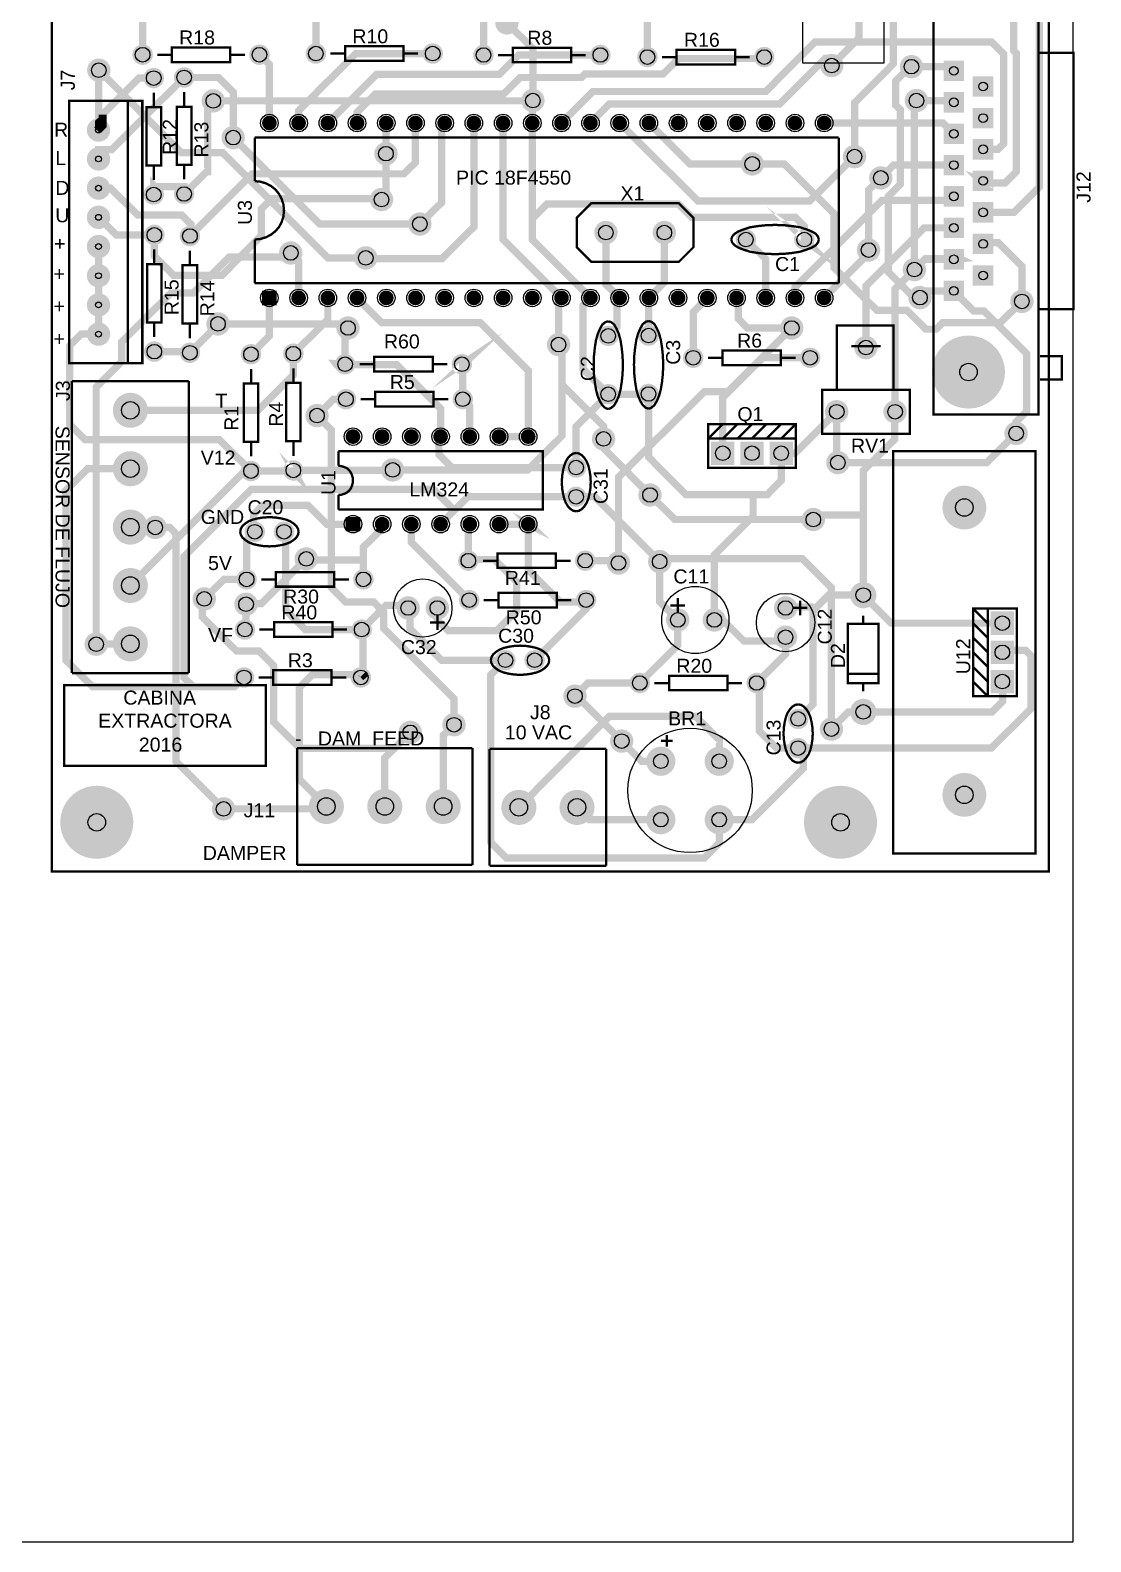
# Model space of a CAD drawing. Header units: millimetres. Extents: x -2.3 to 9.6, y -4.9 to 3.
# Drawn here: x 5.95 to 9.58, y -4.86 to 0.32 of the extents above; entities that cross this region are included whole.
import ezdxf

# ---------------------------------------------------------------- set-up
doc = ezdxf.new("R2010")
doc.units = ezdxf.units.MM
doc.header["$MEASUREMENT"] = 0
doc.layers.add('12632256', color=7, linetype='Continuous')

# ---------------------------------------------------------------- blocks, each defined once
blk = doc.blocks.new('EPAD')
at = {"const_width": 0.5}
blk.add_lwpolyline([(-0.25, 0, 1), (0.25, 0, 1)], format="xyb", close=True, dxfattribs=at)
blk = doc.blocks.new('RPAD')
blk.add_trace([(-0.5, -0.5), (-0.5, 0.5), (0.5, -0.5), (0.5, 0.5)])
blk = doc.blocks.new('Tarjeta')
for points, const_width in [([(-1.779, -2.488), (1.634, -2.488), (1.634, 2.48), (-1.779, 2.48), (-1.779, -2.488)], 0.008), ([(0.969, -0.039), (0.969, 0.145), (1.102, 0.279), (1.102, 0.743), (1.169, 0.81)], 0.025), ([(1.169, 0.81), (1.49, 0.81), (1.602, 0.698), (1.602, -0.143), (1.515, -0.23), (1.409, -0.23)], 0.025), ([(0.891, 0.273), (0.984, 0.367), (0.984, 0.702), (1.005, 0.722)], 0.025), ([(1.005, 0.722), (1.411, 0.722), (1.514, 0.619), (1.514, 0.324), (1.523, 0.315), (1.523, -0.09), (1.485, -0.129), (1.407, -0.129), (1.395, -0.117), (1.409, -0.122)], 0.025), ([(1.239, -0.922), (1.599, -0.922), (1.599, 0.677), (1.239, 0.677), (1.239, -0.922)], 0.008), ([(-0.875, 0.314), (-0.875, 0.56), (-0.858, 0.577), (-0.86, 0.558)], 0.025), ([(-0.301, 0.309), (-0.301, 0.561), (-0.308, 0.568), (-0.29, 0.56)], 0.025), ([(0.26, 0.302), (0.26, 0.539), (0.244, 0.554), (0.26, 0.562)], 0.025), ([(-1.468, 0.31), (-1.468, 0.551)], 0.025), ([(-0.132, 0.153), (-0.132, 0.331), (-0.221, 0.419)], 0.025), ([(-0.034, 0.076), (0.073, 0.184), (0.665, 0.184), (0.834, 0.354), (1.438, 0.354), (1.48, 0.312), (1.48, 0.006), (1.46, -0.014), (1.409, -0.014)], 0.025), ([(-1.418, 0.31), (-1.368, 0.31)], 0.008), ([(-1.368, 0.285), (-1.168, 0.285), (-1.168, 0.335), (-1.368, 0.335), (-1.368, 0.285)], 0.008), ([(-1.168, 0.31), (-1.118, 0.31)], 0.008), ([(-1.034, 0.076), (-1.034, 0.277), (-1.068, 0.31)], 0.025), ([(-0.934, 0.076), (-0.934, 0.118), (-0.855, 0.198), (-0.738, 0.314), (-0.475, 0.314)], 0.025), ([(-0.834, 0.076), (-0.667, 0.243), (-0.247, 0.243), (-0.181, 0.309), (0.099, 0.309)], 0.025), ([(-0.825, 0.314), (-0.775, 0.314)], 0.008), ([(-0.775, 0.289), (-0.575, 0.289), (-0.575, 0.339), (-0.775, 0.339), (-0.775, 0.289)], 0.008), ([(-0.734, 0.076), (-0.734, 0.113), (-0.671, 0.176), (-0.231, 0.176), (-0.176, 0.232), (0.034, 0.232), (0.046, 0.244), (0.314, 0.244), (0.367, 0.297), (0.654, 0.297), (0.66, 0.302)], 0.025), ([(-0.575, 0.314), (-0.525, 0.314)], 0.008), ([(-0.251, 0.309), (-0.201, 0.309)], 0.008), ([(-0.201, 0.284), (-0.001, 0.284), (-0.001, 0.334), (-0.201, 0.334), (-0.201, 0.284)], 0.008), ([(-0.001, 0.309), (0.049, 0.309)], 0.008), ([(0.36, 0.277), (0.56, 0.277), (0.56, 0.327), (0.36, 0.327), (0.36, 0.277)], 0.008), ([(1.599, -0.562), (1.719, -0.562), (1.719, 0.317), (1.599, 0.317), (1.599, -0.562)], 0.008), ([(-0.704, -0.386), (-0.834, -0.386), (-1.195, -0.025), (-1.336, -0.025), (-1.618, 0.257)], 0.025), ([(-1.618, 0.257), (-1.618, 0.092), (-1.481, 0.23), (-1.43, 0.23)], 0.025), ([(0.065, 0.076), (0.13, 0.141), (0.713, 0.141), (0.87, 0.298), (0.889, 0.298), (0.891, 0.296), (0.891, 0.273)], 0.025), ([(0.31, 0.302), (0.36, 0.302)], 0.008), ([(0.56, 0.302), (0.61, 0.302)], 0.008), ([(1.193, -0.522), (1.173, -0.522), (1.085, -0.434), (1.085, -0.175), (1.126, -0.134), (1.126, 0.122), (1.11, 0.137), (1.11, 0.22), (1.159, 0.269), (1.164, 0.269)], 0.025), ([(1.164, 0.269), (1.295, 0.269), (1.309, 0.255)], 0.025), ([(-1.619, -0.047), (-1.619, -0.015), (-1.574, -0.015), (-1.326, 0.232)], 0.025), ([(-1.326, 0.232), (-1.208, 0.232), (-1.158, 0.182), (-1.158, 0.026)], 0.025), ([(-1.719, -0.747), (-1.469, -0.747), (-1.469, 0.152), (-1.719, 0.152), (-1.719, -0.747)], 0.008), ([(-1.519, 0.152), (-1.519, -0.747)], 0.008), ([(-1.43, 0.18), (-1.43, 0.13)], 0.008), ([(-1.326, -0.167), (-1.249, -0.091), (-1.245, -0.091), (-1.245, 0.132), (-1.226, 0.152)], 0.025), ([(-1.326, 0.182), (-1.326, 0.132)], 0.008), ([(-1.226, 0.152), (-0.134, 0.152), (-0.132, 0.153)], 0.025), ([(-0.134, 0.076), (-0.134, 0.13), (-0.132, 0.153)], 0.025), ([(1.174, -0.426), (1.174, 0.146), (1.181, 0.153)], 0.025), ([(1.181, 0.153), (1.303, 0.153), (1.309, 0.147)], 0.025), ([(-1.61, 0.092), (-1.61, 0.086), (-1.61, 0.067), (-1.619, 0.058), (-1.625, 0.052)], 0.025), ([(-1.61, 0.092), (-1.604, 0.092), (-1.604, 0.067), (-1.619, 0.052)], 0.025), ([(-1.61, 0.092), (-1.618, 0.092)], 0.025), ([(-1.61, 0.086), (-1.604, 0.092)], 0.025), ([(-1.455, -0.069), (-1.405, -0.069), (-1.405, 0.13), (-1.455, 0.13), (-1.455, -0.069)], 0.008), ([(-1.351, -0.067), (-1.301, -0.067), (-1.301, 0.132), (-1.351, 0.132), (-1.351, -0.067)], 0.008), ([(-1.619, 0.052), (-1.619, 0.058), (-1.619, 0.078), (-1.61, 0.086)], 0.025), ([(-1.306, -0.311), (-1.302, -0.307), (-1.093, -0.098), (-0.574, -0.098), (-0.534, -0.059), (-0.534, 0.076)], 0.025), ([(-0.334, 0.076), (-0.334, -0.28), (-0.444, -0.389), (-0.7, -0.389), (-0.704, -0.386)], 0.025), ([(-0.635, -0.029), (-0.635, 0.075), (-0.634, 0.076)], 0.025), ([(-0.519, -0.27), (-0.444, -0.196), (-0.444, 0.051), (-0.434, 0.076)], 0.025), ([(-0.034, -0.523), (-0.234, -0.323), (-0.234, 0.076)], 0.025), ([(-0.134, 0.076), (-0.134, -0.252), (-0.134, -0.323), (0.065, -0.523)], 0.025), ([(0.165, 0.076), (0.433, -0.191), (0.816, -0.191), (0.969, -0.039)], 0.025), ([(0.265, 0.076), (0.406, -0.064), (0.619, -0.064)], 0.025), ([(0.865, 0.076), (1.272, 0.076), (1.309, 0.039)], 0.025), ([(-1.158, 0.026), (-0.862, -0.27), (-0.519, -0.27)], 0.025), ([(-1.084, -0.123), (-1.084, 0.026)], 0.008), ([(-1.084, 0.026), (0.915, 0.026)], 0.008), ([(0.915, 0.026), (0.915, -0.473)], 0.008), ([(-0.65, -0.186), (-0.635, -0.172), (-0.635, -0.029)], 0.025), ([(0.619, -0.064), (0.728, -0.064), (0.899, -0.235), (0.899, -0.42), (1.046, -0.566), (1.149, -0.566), (1.213, -0.63), (1.248, -0.63), (1.27, -0.608), (1.468, -0.608), (1.542, -0.535)], 0.025), ([(-1.43, -0.069), (-1.43, -0.119)], 0.008), ([(-1.326, -0.067), (-1.326, -0.117)], 0.008), ([(1.017, -0.359), (1.017, -0.154), (1.059, -0.112)], 0.025), ([(1.059, -0.112), (1.103, -0.068), (1.309, -0.068)], 0.025), ([(-1.619, -0.147), (-1.578, -0.147), (-1.485, -0.239), (-1.334, -0.239), (-1.302, -0.271), (-1.302, -0.307)], 0.025), ([(-1.326, -0.167), (-1.326, -0.142), (-1.426, -0.142), (-1.43, -0.138), (-1.43, -0.169)], 0.025), ([(-0.984, -0.223), (-0.986, -0.203), (-0.992, -0.184), (-1.001, -0.167), (-1.013, -0.152), (-1.028, -0.14), (-1.045, -0.131), (-1.064, -0.125), (-1.084, -0.123)], 0.008), ([(-1.428, -0.307), (-1.428, -0.379), (-1.362, -0.446), (-1.197, -0.446), (-1.062, -0.31), (-1.062, -0.219), (-1.03, -0.186), (-1.03, -0.183), (-0.654, -0.183), (-0.65, -0.186)], 0.025), ([(-0.134, -0.252), (-0.083, -0.201), (0.365, -0.201), (0.412, -0.247), (0.766, -0.247), (0.797, -0.278), (0.797, -0.322), (0.801, -0.326), (0.797, -0.323)], 0.025), ([(0.068, -0.199), (0.368, -0.199), (0.418, -0.249), (0.418, -0.349), (0.368, -0.399), (0.068, -0.399), (0.018, -0.349), (0.018, -0.249), (0.068, -0.199)], 0.008), ([(0.765, -0.523), (0.765, -0.487), (1.063, -0.189), (1.295, -0.189), (1.309, -0.175)], 0.025), ([(-1.428, -0.307), (-1.559, -0.307), (-1.619, -0.247)], 0.025), ([(-0.984, -0.223), (-0.986, -0.244), (-0.992, -0.263), (-1.001, -0.28), (-1.013, -0.294), (-1.028, -0.306), (-1.045, -0.315), (-1.064, -0.321), (-1.084, -0.323)], 0.008), ([(0.118, -0.299), (0.118, -0.477), (0.165, -0.523)], 0.025), ([(0.265, -0.523), (0.318, -0.47), (0.318, -0.299)], 0.025), ([(0.547, -0.323), (0.55, -0.313), (0.559, -0.303), (0.572, -0.295), (0.59, -0.288), (0.612, -0.281), (0.638, -0.277), (0.666, -0.274), (0.697, -0.273)], 0.008), ([(0.597, -0.323), (0.665, -0.39), (0.665, -0.523)], 0.025), ([(0.847, -0.323), (0.844, -0.313), (0.836, -0.303), (0.822, -0.295), (0.804, -0.288), (0.782, -0.281), (0.756, -0.277), (0.728, -0.274), (0.697, -0.273)], 0.008), ([(1.008, -0.693), (1.008, -0.482), (1.207, -0.283), (1.308, -0.283), (1.309, -0.283)], 0.025), ([(-1.627, -1.709), (-1.627, -0.829), (-1.54, -0.741), (-1.54, -0.674), (-1.371, -0.506), (-1.294, -0.506), (-1.171, -0.383), (-0.975, -0.383), (-0.961, -0.369)], 0.025), ([(-1.619, -0.647), (-1.619, -0.547), (-1.619, -0.447), (-1.619, -0.347)], 0.025), ([(-1.428, -0.357), (-1.428, -0.407)], 0.008), ([(-1.306, -0.361), (-1.306, -0.411)], 0.008), ([(-1.084, -0.473), (-1.084, -0.323)], 0.008), ([(-0.961, -0.369), (-0.934, -0.395), (-0.934, -0.523)], 0.025), ([(0.547, -0.323), (0.55, -0.333), (0.559, -0.343), (0.572, -0.351), (0.59, -0.358), (0.612, -0.365), (0.638, -0.369), (0.666, -0.372), (0.697, -0.373)], 0.008), ([(0.847, -0.323), (0.844, -0.333), (0.836, -0.343), (0.822, -0.351), (0.804, -0.358), (0.782, -0.365), (0.756, -0.369), (0.728, -0.372), (0.697, -0.373)], 0.008), ([(0.865, -0.523), (1.016, -0.372), (1.016, -0.358), (1.017, -0.359)], 0.025), ([(1.542, -0.535), (1.542, -0.414), (1.462, -0.334), (1.444, -0.334), (1.409, -0.338)], 0.025), ([(-1.453, -0.607), (-1.403, -0.607), (-1.403, -0.407), (-1.453, -0.407), (-1.453, -0.607)], 0.008), ([(-1.331, -0.611), (-1.281, -0.611), (-1.281, -0.411), (-1.331, -0.411), (-1.331, -0.611)], 0.008), ([(1.108, -0.913), (1.108, -0.492), (1.174, -0.426), (1.209, -0.391), (1.209, -0.391), (1.212, -0.388), (1.329, -0.388), (1.331, -0.389), (1.309, -0.391)], 0.025), ([(1.309, -0.391), (1.209, -0.391), (1.209, -0.391), (1.174, -0.426)], 0.025), ([(-1.097, -0.716), (-1.034, -0.653), (-1.034, -0.548), (-1.034, -0.523)], 0.025), ([(-1.084, -0.473), (0.915, -0.473)], 0.008), ([(-0.952, -0.714), (-0.834, -0.597), (-0.834, -0.523)], 0.025), ([(-0.148, -0.998), (-0.148, -0.772), (-0.286, -0.634), (-0.312, -0.608), (-0.65, -0.608), (-0.734, -0.523)], 0.025), ([(-0.044, -0.683), (-0.044, -0.541), (-0.041, -0.538), (-0.034, -0.523)], 0.025), ([(0.126, -0.853), (0.039, -0.766), (0.039, -0.549), (0.065, -0.523)], 0.025), ([(0.126, -0.653), (0.156, -0.623), (0.156, -0.548), (0.165, -0.523)], 0.025), ([(0.264, -0.652), (0.264, -0.524), (0.265, -0.523)], 0.025), ([(0.417, -0.728), (0.417, -0.571), (0.465, -0.523)], 0.025), ([(0.754, -0.626), (0.602, -0.626), (0.571, -0.594), (0.571, -0.53), (0.565, -0.523)], 0.025), ([(1.309, -0.499), (1.216, -0.499), (1.193, -0.522)], 0.025), ([(1.522, -0.987), (1.522, -0.948), (1.558, -0.912), (1.558, -0.714), (1.412, -0.568), (1.377, -0.568), (1.309, -0.499)], 0.025), ([(-1.428, -0.707), (-1.31, -0.707), (-1.306, -0.711), (-1.21, -0.615), (-1.21, -0.612)], 0.025), ([(-1.428, -0.607), (-1.428, -0.657)], 0.008), ([(-1.306, -0.611), (-1.306, -0.661)], 0.008), ([(-1.21, -0.612), (-0.779, -0.612), (-0.765, -0.626)], 0.025), ([(-0.765, -0.626), (-0.775, -0.636), (-0.775, -0.75)], 0.025), ([(0.126, -0.603), (0.116, -0.606), (0.106, -0.614), (0.098, -0.628), (0.09, -0.646), (0.084, -0.668), (0.08, -0.694), (0.077, -0.722), (0.076, -0.753)], 0.008), ([(0.126, -0.603), (0.136, -0.606), (0.146, -0.614), (0.154, -0.628), (0.162, -0.646), (0.168, -0.668), (0.172, -0.694), (0.175, -0.722), (0.176, -0.753)], 0.008), ([(0.161, -1.431), (0.161, -1.137), (0.455, -0.844), (0.536, -0.844), (0.754, -0.626)], 0.025), ([(0.264, -0.602), (0.254, -0.605), (0.244, -0.613), (0.236, -0.627), (0.228, -0.645), (0.222, -0.667), (0.218, -0.693), (0.215, -0.721), (0.214, -0.752)], 0.008), ([(0.264, -0.602), (0.274, -0.605), (0.284, -0.613), (0.292, -0.627), (0.3, -0.645), (0.306, -0.667), (0.31, -0.693), (0.313, -0.721), (0.314, -0.752)], 0.008), ([(0.909, -0.838), (1.102, -0.838), (1.102, -0.618), (0.909, -0.618), (0.909, -0.838)], 0.008), ([(-1.097, -1.116), (-1.206, -1.008), (-1.666, -1.008), (-1.718, -0.956), (-1.718, -0.687), (-1.678, -0.647), (-1.619, -0.647)], 0.025), ([(-0.612, -1.112), (-0.149, -1.112), (-0.032, -0.995), (-0.032, -0.821), (-0.032, -0.695), (-0.044, -0.683)], 0.025), ([(-0.372, -0.87), (-0.372, -0.752), (-0.357, -0.738), (-0.375, -0.75)], 0.025), ([(-1.51, -0.908), (-1.073, -0.908), (-0.965, -0.8), (-0.952, -0.787), (-0.952, -0.714)], 0.025), ([(-0.675, -0.775), (-0.475, -0.775), (-0.475, -0.725), (-0.675, -0.725), (-0.675, -0.775)], 0.008), ([(0.467, -0.728), (0.517, -0.728)], 0.008), ([(0.518, -1.055), (0.518, -0.864), (0.655, -0.728), (0.817, -0.728), (0.817, -0.728)], 0.025), ([(0.517, -0.753), (0.717, -0.753), (0.717, -0.703), (0.517, -0.703), (0.517, -0.753)], 0.008), ([(0.717, -0.728), (0.767, -0.728)], 0.008), ([(0.958, -0.688), (1.058, -0.688)], 0.008), ([(1.604, -0.802), (1.679, -0.802), (1.679, -0.722), (1.604, -0.722)], 0.008), ([(-1.097, -0.766), (-1.097, -0.816)], 0.008), ([(-0.952, -0.814), (-0.952, -0.764)], 0.008), ([(-0.448, -0.998), (-0.448, -0.998), (-0.448, -0.902), (-0.598, -0.752), (-0.604, -0.752), (-0.804, -0.752), (-0.807, -0.748), (-0.775, -0.75)], 0.025), ([(-0.675, -0.75), (-0.725, -0.75)], 0.008), ([(-0.425, -0.75), (-0.475, -0.75)], 0.008), ([(0.126, -0.903), (0.121, -0.902), (0.116, -0.9), (0.106, -0.891), (0.098, -0.878), (0.09, -0.86), (0.084, -0.837), (0.08, -0.812), (0.077, -0.784), (0.076, -0.753)], 0.008), ([(0.126, -0.903), (0.131, -0.902), (0.136, -0.9), (0.146, -0.891), (0.154, -0.878), (0.162, -0.86), (0.168, -0.837), (0.172, -0.812), (0.175, -0.784), (0.176, -0.753)], 0.008), ([(0.264, -0.902), (0.259, -0.901), (0.254, -0.899), (0.244, -0.89), (0.236, -0.877), (0.228, -0.858), (0.222, -0.836), (0.218, -0.811), (0.215, -0.783), (0.214, -0.752)], 0.008), ([(0.264, -0.902), (0.269, -0.901), (0.274, -0.899), (0.284, -0.89), (0.292, -0.877), (0.3, -0.858), (0.306, -0.836), (0.31, -0.811), (0.313, -0.783), (0.314, -0.752)], 0.008), ([(-1.31, -0.808), (-1.71, -0.808)], 0.008), ([(-1.71, -0.808), (-1.71, -1.808)], 0.008), ([(-1.31, -1.808), (-1.31, -0.808)], 0.008), ([(-1.122, -1.016), (-1.072, -1.016), (-1.072, -0.816), (-1.122, -0.816), (-1.122, -1.016)], 0.008), ([(-0.977, -1.014), (-0.927, -1.014), (-0.927, -0.814), (-0.977, -0.814), (-0.977, -1.014)], 0.008), ([(0.11, -1.006), (0.11, -0.963), (-0.032, -0.821)], 0.025), ([(-0.871, -0.926), (-0.815, -0.87), (-0.772, -0.87)], 0.025), ([(-0.722, -0.87), (-0.672, -0.87)], 0.008), ([(-0.672, -0.895), (-0.472, -0.895), (-0.472, -0.845), (-0.672, -0.845), (-0.672, -0.895)], 0.008), ([(-0.472, -0.87), (-0.422, -0.87)], 0.008), ([(-0.348, -0.998), (-0.348, -0.894), (-0.372, -0.87)], 0.025), ([(0.016, -1.104), (0.016, -0.964), (0.126, -0.853)], 0.025), ([(0.126, -0.853), (0.262, -0.853), (0.264, -0.852)], 0.025), ([(0.264, -0.852), (0.264, -1.068), (0.392, -1.197), (0.622, -1.197), (0.67, -1.197), (0.718, -1.148), (0.718, -1.055), (0.718, -1.055)], 0.025), ([(0.858, -0.988), (1.158, -0.988), (1.158, -0.838), (0.858, -0.838), (0.858, -0.988)], 0.008), ([(-0.402, -1.985), (-0.402, -1.896), (-0.643, -1.655), (-0.643, -1.599), (-0.677, -1.565), (-0.772, -1.565), (-0.822, -1.515), (-0.822, -0.975), (-0.871, -0.926)], 0.025), ([(0.908, -0.913), (0.766, -1.055), (0.718, -1.055)], 0.025), ([(0.908, -0.913), (0.908, -1.083), (0.912, -1.087)], 0.025), ([(0.999, -1.541), (0.999, -1.267), (0.999, -1.115), (1.106, -1.008), (1.106, -0.915), (1.108, -0.913)], 0.025), ([(0.016, -1.104), (-0.409, -1.104), (-0.454, -1.059), (-0.454, -1.004), (-0.448, -0.998), (-0.441, -0.991), (-0.448, -0.998)], 0.025), ([(-0.248, -0.998), (-0.165, -0.998), (-0.154, -0.987), (-0.148, -0.998)], 0.025), ([(0.468, -1.005), (0.468, -0.955), (0.768, -0.955), (0.768, -1.005)], 0.008), ([(0.468, -1.005), (0.518, -0.955)], 0.008), ([(0.518, -1.005), (0.568, -0.955)], 0.008), ([(0.568, -1.005), (0.618, -0.955)], 0.008), ([(0.618, -1.005), (0.668, -0.955)], 0.008), ([(0.668, -1.005), (0.718, -0.955)], 0.008), ([(0.718, -1.005), (0.768, -0.955)], 0.008), ([(0.912, -1.087), (1.422, -1.087), (1.522, -0.987)], 0.025), ([(-1.097, -1.016), (-1.097, -1.066)], 0.008), ([(-0.952, -1.064), (-0.952, -1.014)], 0.008), ([(0.269, -1.198), (0.11, -1.038), (0.11, -1.006)], 0.025), ([(0.468, -1.105), (0.768, -1.105), (0.768, -1.005), (0.468, -1.005), (0.468, -1.105)], 0.008), ([(-1.097, -1.116), (-0.954, -1.116), (-0.947, -1.123), (-0.952, -1.114)], 0.025), ([(-0.798, -1.098), (-0.798, -1.048)], 0.008), ([(-0.798, -1.248), (-0.098, -1.248), (-0.098, -1.048), (-0.798, -1.048)], 0.008), ([(0.016, -1.054), (0.006, -1.056), (-0.003, -1.062), (-0.012, -1.071), (-0.019, -1.083), (-0.025, -1.098), (-0.029, -1.115), (-0.032, -1.134), (-0.033, -1.154)], 0.008), ([(0.016, -1.054), (0.026, -1.056), (0.036, -1.062), (0.044, -1.071), (0.052, -1.083), (0.058, -1.098), (0.062, -1.115), (0.065, -1.134), (0.066, -1.154)], 0.008), ([(1.101, -2.426), (1.589, -2.426), (1.589, -1.048), (1.101, -1.048), (1.101, -2.426)], 0.008), ([(-1.51, -1.108), (-1.656, -1.108), (-1.732, -1.184), (-1.73, -1.187), (-1.73, -1.765), (-1.639, -1.855), (-1.456, -1.855)], 0.025), ([(-1.51, -1.508), (-1.119, -1.116), (-1.097, -1.116)], 0.025), ([(-0.952, -1.114), (-0.614, -1.114), (-0.612, -1.112)], 0.025), ([(-0.748, -1.148), (-0.749, -1.138), (-0.752, -1.128), (-0.756, -1.12), (-0.762, -1.112), (-0.769, -1.106), (-0.778, -1.102), (-0.788, -1.099), (-0.798, -1.098)], 0.008), ([(-0.401, -1.251), (-0.473, -1.179), (-1.096, -1.179), (-1.326, -1.409), (-1.326, -1.824), (-1.294, -1.855)], 0.025), ([(-0.748, -1.148), (-0.749, -1.158), (-0.752, -1.168), (-0.756, -1.177), (-0.762, -1.184), (-0.769, -1.19), (-0.778, -1.194), (-0.788, -1.197), (-0.798, -1.198)], 0.008), ([(0.016, -1.254), (0.006, -1.252), (-0.003, -1.246), (-0.012, -1.237), (-0.019, -1.225), (-0.025, -1.21), (-0.029, -1.193), (-0.032, -1.174), (-0.033, -1.154)], 0.008), ([(0.016, -1.254), (0.026, -1.252), (0.036, -1.246), (0.044, -1.237), (0.052, -1.225), (0.058, -1.21), (0.062, -1.193), (0.065, -1.174), (0.066, -1.154)], 0.008), ([(0.828, -1.282), (0.354, -1.282), (0.269, -1.198)], 0.025), ([(0.489, -1.626), (0.489, -1.404), (0.622, -1.271), (0.622, -1.197)], 0.025), ([(-0.748, -1.298), (-0.837, -1.298), (-0.902, -1.233), (-1.057, -1.233), (-1.088, -1.264), (-1.088, -1.319), (-1.084, -1.324)], 0.025), ([(-0.798, -1.248), (-0.798, -1.198)], 0.008), ([(-0.448, -1.298), (-0.401, -1.251), (-0.354, -1.204), (0.016, -1.204)], 0.025), ([(0.302, -1.426), (0.08, -1.204), (0.016, -1.204)], 0.025), ([(-1.134, -1.324), (-1.132, -1.314), (-1.126, -1.304), (-1.117, -1.296), (-1.105, -1.288), (-1.09, -1.282), (-1.073, -1.278), (-1.054, -1.275), (-1.034, -1.274)], 0.008), ([(-0.934, -1.324), (-0.936, -1.314), (-0.942, -1.304), (-0.951, -1.296), (-0.963, -1.288), (-0.978, -1.282), (-0.995, -1.278), (-1.014, -1.275), (-1.034, -1.274)], 0.008), ([(-0.658, -1.323), (-0.648, -1.298)], 0.025), ([(-0.35, -1.558), (-0.548, -1.36), (-0.548, -1.298)], 0.025), ([(-0.353, -1.423), (-0.353, -1.303), (-0.348, -1.298)], 0.025), ([(-0.248, -1.298), (-0.143, -1.298), (-0.138, -1.303), (-0.148, -1.298), (-0.148, -1.455), (-0.038, -1.565), (0.015, -1.565), (0.05, -1.558)], 0.025), ([(0.999, -1.267), (0.842, -1.267), (0.828, -1.282)], 0.025), ([(-1.51, -1.308), (-1.426, -1.308), (-1.425, -1.309)], 0.025), ([(-1.425, -1.309), (-1.375, -1.309), (-1.354, -1.331), (-1.354, -2.11), (-1.191, -2.273)], 0.025), ([(-1.134, -1.324), (-1.132, -1.334), (-1.126, -1.344), (-1.117, -1.352), (-1.105, -1.36), (-1.09, -1.366), (-1.073, -1.37), (-1.054, -1.373), (-1.034, -1.374)], 0.008), ([(-1.112, -1.487), (-1.112, -1.352), (-1.084, -1.324)], 0.025), ([(-0.934, -1.324), (-0.936, -1.334), (-0.942, -1.344), (-0.951, -1.352), (-0.963, -1.36), (-0.978, -1.366), (-0.995, -1.37), (-1.014, -1.373), (-1.034, -1.374)], 0.008), ([(-0.718, -1.659), (-0.911, -1.659), (-0.978, -1.592), (-0.978, -1.359), (-0.984, -1.324)], 0.025), ([(-0.712, -1.487), (-0.712, -1.421), (-0.712, -1.376), (-0.658, -1.323)], 0.025), ([(-0.253, -1.448), (-0.053, -1.448), (-0.053, -1.398), (-0.253, -1.398), (-0.253, -1.448)], 0.008), ([(-0.908, -1.417), (-1.061, -1.57), (-1.114, -1.57), (-1.114, -1.572)], 0.025), ([(-0.712, -1.421), (-0.904, -1.421), (-0.908, -1.417)], 0.025), ([(-0.459, -1.585), (-0.459, -1.626), (-0.421, -1.663), (-0.256, -1.663), (-0.188, -1.595), (-0.188, -1.494), (-0.264, -1.419), (-0.348, -1.419), (-0.353, -1.423)], 0.025), ([(-0.253, -1.423), (-0.303, -1.423)], 0.008), ([(-0.003, -1.423), (-0.053, -1.423)], 0.008), ([(0.047, -1.423), (0.153, -1.423), (0.161, -1.431)], 0.025), ([(0.89, -2), (0.89, -1.516), (0.79, -1.416), (0.311, -1.416), (0.302, -1.426)], 0.025), ([(0.302, -1.426), (0.302, -1.563), (0.364, -1.626)], 0.025), ([(-1.257, -1.554), (-1.19, -1.487), (-1.112, -1.487)], 0.025), ([(-1.012, -1.487), (-1.062, -1.487)], 0.008), ([(-1.012, -1.512), (-0.812, -1.512), (-0.812, -1.462), (-1.012, -1.462), (-1.012, -1.512)], 0.008), ([(-0.762, -1.487), (-0.812, -1.487)], 0.008), ([(-0.552, -2.011), (-0.606, -2.066), (-0.929, -2.066), (-1.019, -1.976), (-1.019, -1.783), (-1.07, -1.732), (-1.147, -1.732), (-1.264, -1.615), (-1.264, -1.562), (-1.257, -1.554)], 0.025), ([(-0.25, -1.583), (-0.05, -1.583), (-0.05, -1.533), (-0.25, -1.533), (-0.25, -1.583)], 0.008), ([(-0.126, -1.764), (0.05, -1.588), (0.05, -1.558)], 0.025), ([(0.364, -1.551), (0.364, -1.601)], 0.008), ([(0.831, -1.59), (0.88, -1.541), (0.999, -1.541)], 0.025), ([(1.475, -1.637), (1.094, -1.637), (0.999, -1.541)], 0.025), ([(-1.114, -1.572), (-1.114, -1.656), (-1.118, -1.659)], 0.025), ([(-0.718, -1.659), (-0.635, -1.576), (-0.599, -1.576), (-0.559, -1.585)], 0.025), ([(-0.226, -1.764), (-0.445, -1.764), (-0.553, -1.656), (-0.553, -1.59), (-0.559, -1.585)], 0.025), ([(-0.25, -1.558), (-0.3, -1.558)], 0.008), ([(0, -1.558), (-0.05, -1.558)], 0.008), ([(0.339, -1.576), (0.389, -1.576)], 0.008), ([(0.831, -1.59), (0.823, -1.582), (0.736, -1.582), (0.733, -1.585)], 0.025), ([(0.808, -1.585), (0.758, -1.585)], 0.008), ([(0.776, -1.965), (0.827, -1.915), (0.827, -1.594), (0.831, -1.59)], 0.025), ([(0.783, -1.56), (0.783, -1.61)], 0.008), ([(1.425, -1.887), (1.525, -1.887), (1.525, -1.587), (1.425, -1.587), (1.425, -1.887), (1.375, -1.887), (1.375, -1.587), (1.425, -1.587)], 0.008), ([(1.425, -1.637), (1.375, -1.587)], 0.008), ([(-1.068, -1.659), (-1.018, -1.659)], 0.008), ([(-1.018, -1.684), (-0.818, -1.684), (-0.818, -1.634), (-1.018, -1.634), (-1.018, -1.684)], 0.008), ([(-0.818, -1.659), (-0.768, -1.659)], 0.008), ([(-0.721, -1.823), (-0.714, -1.815), (-0.714, -1.813), (-0.714, -1.694), (-0.718, -1.659)], 0.025), ([(-0.434, -1.635), (-0.484, -1.635)], 0.008), ([(-0.459, -1.66), (-0.459, -1.61)], 0.008), ([(0.012, -1.887), (0.057, -1.842), (0.234, -1.842), (0.364, -1.712), (0.364, -1.626)], 0.025), ([(0.489, -1.626), (0.518, -1.626), (0.59, -1.698), (0.72, -1.698), (0.733, -1.685)], 0.025), ([(0.946, -1.843), (1.051, -1.843), (1.051, -1.639), (0.946, -1.639), (0.946, -1.843)], 0.008), ([(0.999, -1.639), (0.999, -1.611)], 0.008), ([(1.425, -1.687), (1.375, -1.637)], 0.008), ([(-1.51, -1.708), (-1.626, -1.708), (-1.627, -1.709)], 0.025), ([(0.776, -2.065), (0.702, -2.065), (0.643, -2.006), (0.643, -1.85), (0.634, -1.842), (0.733, -1.743), (0.733, -1.685)], 0.025), ([(1.425, -1.737), (1.375, -1.687)], 0.008), ([(-0.226, -1.764), (-0.277, -1.815), (-0.277, -2.387), (-0.223, -2.441), (0.455, -2.441), (0.506, -2.39), (0.506, -2.31), (0.506, -2.31)], 0.025), ([(-0.276, -1.764), (-0.274, -1.754), (-0.268, -1.744), (-0.259, -1.736), (-0.247, -1.728), (-0.232, -1.722), (-0.215, -1.718), (-0.196, -1.715), (-0.176, -1.714)], 0.008), ([(-0.276, -1.764), (-0.274, -1.774), (-0.268, -1.784), (-0.259, -1.792), (-0.247, -1.8), (-0.232, -1.806), (-0.215, -1.81), (-0.196, -1.813), (-0.176, -1.814)], 0.008), ([(-0.076, -1.764), (-0.078, -1.754), (-0.084, -1.744), (-0.093, -1.736), (-0.105, -1.728), (-0.12, -1.722), (-0.137, -1.718), (-0.156, -1.715), (-0.176, -1.714)], 0.008), ([(-0.076, -1.764), (-0.078, -1.774), (-0.084, -1.784), (-0.093, -1.792), (-0.105, -1.8), (-0.12, -1.806), (-0.137, -1.81), (-0.156, -1.813), (-0.176, -1.814)], 0.008), ([(0.776, -2.065), (1.437, -2.065), (1.573, -1.93), (1.573, -1.748), (1.555, -1.73), (1.515, -1.73), (1.475, -1.737)], 0.025), ([(1.425, -1.787), (1.375, -1.737)], 0.008), ([(-1.31, -1.808), (-1.71, -1.808)], 0.008), ([(-1.456, -1.855), (-1.294, -1.855), (-1.154, -1.855), (-1.11, -1.812), (-1.121, -1.823)], 0.025), ([(-1.021, -1.848), (-0.821, -1.848), (-0.821, -1.798), (-1.021, -1.798), (-1.021, -1.848)], 0.008), ([(-0.839, -2.265), (-0.932, -2.171), (-0.932, -1.858), (-0.887, -1.813), (-0.714, -1.813)], 0.025), ([(-0.714, -1.813), (-0.714, -1.813), (-0.712, -1.815), (-0.721, -1.823)], 0.025), ([(0.947, -1.811), (1.05, -1.811)], 0.008), ([(1.425, -1.837), (1.375, -1.787)], 0.008), ([(-1.737, -2.126), (-1.046, -2.126), (-1.046, -1.849), (-1.737, -1.849), (-1.737, -2.126)], 0.008), ([(-1.071, -1.823), (-1.021, -1.823)], 0.008), ([(-0.821, -1.823), (-0.771, -1.823)], 0.008), ([(0.284, -1.842), (0.334, -1.842)], 0.008), ([(0.334, -1.867), (0.534, -1.867), (0.534, -1.817), (0.334, -1.817), (0.334, -1.867)], 0.008), ([(0.534, -1.842), (0.584, -1.842)], 0.008), ([(0.999, -1.941), (1.44, -1.941), (1.476, -1.905), (1.476, -1.838), (1.475, -1.837)], 0.025), ([(0.999, -1.871), (0.999, -1.843)], 0.008), ([(1.425, -1.887), (1.375, -1.837)], 0.008), ([(0.172, -2.041), (0.018, -1.887), (0.012, -1.887)], 0.025), ([(0.776, -1.915), (0.766, -1.917), (0.756, -1.923), (0.748, -1.932), (0.74, -1.944), (0.734, -1.959), (0.73, -1.976), (0.727, -1.995), (0.726, -2.015)], 0.008), ([(0.776, -1.915), (0.786, -1.917), (0.796, -1.923), (0.804, -1.932), (0.812, -1.944), (0.818, -1.959), (0.822, -1.976), (0.825, -1.995), (0.826, -2.015)], 0.008), ([(-0.18, -2.268), (0.13, -1.956), (0.425, -1.956), (0.504, -2.035), (0.506, -2.035), (0.506, -2.11), (0.506, -2.11)], 0.025), ([(0.999, -1.941), (0.948, -1.941), (0.89, -2)], 0.025), ([(-0.639, -2.265), (-0.639, -2.098), (-0.552, -2.011)], 0.025), ([(-0.439, -2.265), (-0.439, -2.021), (-0.402, -1.985)], 0.025), ([(0.326, -2.02), (0.326, -2.06)], 0.008), ([(0.776, -2.115), (0.766, -2.113), (0.756, -2.107), (0.748, -2.098), (0.74, -2.086), (0.734, -2.071), (0.73, -2.054), (0.727, -2.035), (0.726, -2.015)], 0.008), ([(0.776, -2.115), (0.786, -2.113), (0.796, -2.107), (0.804, -2.098), (0.812, -2.086), (0.818, -2.071), (0.822, -2.054), (0.825, -2.035), (0.826, -2.015)], 0.008), ([(-0.939, -2.065), (-0.939, -2.465)], 0.008), ([(-0.339, -2.065), (-0.939, -2.065)], 0.008), ([(-0.339, -2.065), (-0.339, -2.465)], 0.008), ([(-0.28, -2.068), (-0.28, -2.468)], 0.008), ([(-0.28, -2.068), (0.119, -2.068)], 0.008), ([(0.119, -2.068), (0.119, -2.468)], 0.008), ([(0.306, -2.11), (0.24, -2.11), (0.172, -2.041)], 0.025), ([(0.306, -2.04), (0.346, -2.04)], 0.008), ([(0.506, -2.31), (0.618, -2.31), (0.794, -2.134), (0.794, -2.091), (0.782, -2.079), (0.776, -2.065)], 0.025), ([(-1.191, -2.273), (-0.847, -2.273), (-0.839, -2.265)], 0.025), ([(0.306, -2.31), (0.061, -2.31), (0.019, -2.268)], 0.025), ([(-0.939, -2.465), (-0.339, -2.465)], 0.008), ([(-0.28, -2.468), (0.119, -2.468)], 0.008)]:
    blk.add_lwpolyline(points, dxfattribs=dict(const_width=const_width))
blk.add_lwpolyline([(1.07, 0.282), (1.07, 1.823), (0.791, 1.823), (0.791, 0.282), (1.07, 0.282)])
for centre, radius in [((-1.468, 0.31), 0.025), ((-1.068, 0.31), 0.025), ((-0.875, 0.314), 0.025), ((-0.475, 0.314), 0.025), ((-0.301, 0.309), 0.025), ((0.099, 0.309), 0.025), ((0.26, 0.302), 0.025), ((0.66, 0.302), 0.025), ((-1.618, 0.257), 0.025), ((0.891, 0.273), 0.025), ((1.164, 0.269), 0.025), ((1.309, 0.255), 0.015), ((-1.43, 0.23), 0.025), ((-1.326, 0.232), 0.025), ((1.409, 0.201), 0.015), ((-1.226, 0.152), 0.025), ((-0.132, 0.153), 0.025), ((1.181, 0.153), 0.025), ((1.309, 0.147), 0.015), ((-1.034, 0.076), 0.03), ((-0.934, 0.076), 0.03), ((-0.834, 0.076), 0.03), ((-0.734, 0.076), 0.03), ((-0.634, 0.076), 0.03), ((-0.534, 0.076), 0.03), ((-0.434, 0.076), 0.03), ((-0.334, 0.076), 0.03), ((-0.234, 0.076), 0.03), ((-0.134, 0.076), 0.03), ((-0.034, 0.076), 0.03), ((0.065, 0.076), 0.03), ((0.165, 0.076), 0.03), ((0.265, 0.076), 0.03), ((0.365, 0.076), 0.03), ((0.465, 0.076), 0.03), ((0.565, 0.076), 0.03), ((0.665, 0.076), 0.03), ((0.765, 0.076), 0.03), ((0.865, 0.076), 0.03), ((1.409, 0.093), 0.015), ((-1.619, 0.052), 0.01), ((1.309, 0.039), 0.015), ((-1.158, 0.026), 0.025), ((1.409, -0.014), 0.015), ((-1.619, -0.047), 0.01), ((-0.635, -0.029), 0.025), ((0.619, -0.064), 0.025), ((0.969, -0.039), 0.025), ((1.059, -0.112), 0.025), ((1.309, -0.068), 0.015), ((-1.619, -0.147), 0.01), ((-1.43, -0.169), 0.025), ((-1.326, -0.167), 0.025), ((1.409, -0.122), 0.015), ((-0.65, -0.186), 0.025), ((1.309, -0.175), 0.015), ((-1.619, -0.247), 0.01), ((-0.519, -0.27), 0.025), ((1.409, -0.23), 0.015), ((-1.428, -0.307), 0.025), ((-1.306, -0.311), 0.025), ((0.118, -0.299), 0.025), ((0.318, -0.299), 0.025), ((0.597, -0.323), 0.025), ((0.797, -0.323), 0.025), ((1.309, -0.283), 0.015), ((-1.619, -0.347), 0.01), ((-0.961, -0.369), 0.025), ((-0.704, -0.386), 0.025), ((1.017, -0.359), 0.025), ((1.409, -0.338), 0.015), ((1.174, -0.426), 0.025), ((1.309, -0.391), 0.015), ((-1.619, -0.447), 0.01), ((1.409, -0.446), 0.015), ((-1.034, -0.523), 0.03), ((-0.934, -0.523), 0.03), ((-0.834, -0.523), 0.03), ((-0.734, -0.523), 0.03), ((-0.634, -0.523), 0.03), ((-0.534, -0.523), 0.03), ((-0.434, -0.523), 0.03), ((-0.334, -0.523), 0.03), ((-0.234, -0.523), 0.03), ((-0.134, -0.523), 0.03), ((-0.034, -0.523), 0.03), ((0.065, -0.523), 0.03), ((0.165, -0.523), 0.03), ((0.265, -0.523), 0.03), ((0.365, -0.523), 0.03), ((0.465, -0.523), 0.03), ((0.565, -0.523), 0.03), ((0.665, -0.523), 0.03), ((0.765, -0.523), 0.03), ((0.865, -0.523), 0.03), ((1.193, -0.522), 0.025), ((1.309, -0.499), 0.015), ((1.542, -0.535), 0.025), ((-1.619, -0.547), 0.01), ((-1.21, -0.612), 0.025), ((-0.765, -0.626), 0.025), ((0.754, -0.626), 0.025), ((-1.619, -0.647), 0.01), ((-0.044, -0.683), 0.025), ((0.126, -0.653), 0.025), ((0.264, -0.652), 0.025), ((1.008, -0.693), 0.025), ((-1.428, -0.707), 0.025), ((-1.306, -0.711), 0.025), ((-1.097, -0.716), 0.025), ((-0.952, -0.714), 0.025), ((0.417, -0.728), 0.025), ((0.817, -0.728), 0.025), ((-0.775, -0.75), 0.025), ((-0.375, -0.75), 0.025), ((1.359, -0.777), 0.03), ((0.126, -0.853), 0.025), ((0.264, -0.852), 0.025), ((-1.51, -0.908), 0.03), ((-0.772, -0.87), 0.025), ((-0.372, -0.87), 0.025), ((-0.871, -0.926), 0.025), ((0.908, -0.913), 0.025), ((1.108, -0.913), 0.025), ((-0.748, -0.998), 0.03), ((-0.648, -0.998), 0.03), ((-0.548, -0.998), 0.03), ((-0.448, -0.998), 0.03), ((-0.348, -0.998), 0.03), ((-0.248, -0.998), 0.03), ((-0.148, -0.998), 0.03), ((0.11, -1.006), 0.025), ((1.522, -0.987), 0.025), ((0.518, -1.055), 0.025), ((0.618, -1.055), 0.025), ((0.718, -1.055), 0.025), ((-1.51, -1.108), 0.03), ((-0.612, -1.112), 0.025), ((0.016, -1.104), 0.025), ((0.912, -1.087), 0.025), ((-1.097, -1.116), 0.025), ((-0.952, -1.114), 0.025), ((0.016, -1.204), 0.025), ((0.269, -1.198), 0.025), ((1.345, -1.241), 0.03), ((-1.51, -1.308), 0.03), ((-1.425, -1.309), 0.025), ((-0.748, -1.298), 0.03), ((-0.648, -1.298), 0.03), ((-0.548, -1.298), 0.03), ((-0.448, -1.298), 0.03), ((-0.348, -1.298), 0.03), ((-0.248, -1.298), 0.03), ((-0.148, -1.298), 0.03), ((0.828, -1.282), 0.025), ((-1.084, -1.324), 0.025), ((-0.984, -1.324), 0.025), ((-0.908, -1.417), 0.025), ((-0.353, -1.423), 0.025), ((0.047, -1.423), 0.025), ((0.161, -1.431), 0.025), ((0.302, -1.426), 0.025), ((-1.51, -1.508), 0.03), ((-1.112, -1.487), 0.025), ((-0.712, -1.487), 0.025), ((-1.257, -1.554), 0.025), ((-1.114, -1.572), 0.025), ((-0.35, -1.558), 0.025), ((0.05, -1.558), 0.025), ((0.999, -1.541), 0.025), ((-0.559, -1.585), 0.025), ((-0.459, -1.585), 0.025), ((0.364, -1.626), 0.025), ((0.489, -1.626), 0.025), ((0.733, -1.585), 0.025), ((-1.118, -1.659), 0.025), ((-0.718, -1.659), 0.025), ((1.475, -1.637), 0.025), ((-1.627, -1.709), 0.025), ((-1.51, -1.708), 0.03), ((0.733, -1.685), 0.025), ((-0.226, -1.764), 0.025), ((-0.126, -1.764), 0.025), ((1.475, -1.737), 0.025), ((-1.121, -1.823), 0.025), ((-0.721, -1.823), 0.025), ((1.475, -1.837), 0.025), ((0.012, -1.887), 0.025), ((0.234, -1.842), 0.025), ((0.634, -1.842), 0.025), ((-0.402, -1.985), 0.025), ((0.776, -1.965), 0.025), ((0.999, -1.941), 0.025), ((-0.552, -2.011), 0.025), ((0.172, -2.041), 0.025), ((0.89, -2), 0.025), ((0.776, -2.065), 0.025), ((0.306, -2.11), 0.025), ((0.506, -2.11), 0.025), ((1.345, -2.225), 0.03), ((-1.191, -2.273), 0.025), ((-0.839, -2.265), 0.03), ((-0.639, -2.265), 0.03), ((-0.439, -2.265), 0.03), ((-0.18, -2.268), 0.03), ((0.019, -2.268), 0.03), ((-1.625, -2.319), 0.03), ((0.306, -2.31), 0.025), ((0.506, -2.31), 0.025), ((0.921, -2.319), 0.03)]:
    blk.add_circle(centre, radius)
at = {"layer": '12632256'}
for centre, radius in [((-0.509, -1.585), 0.1), ((0.424, -1.626), 0.115), ((0.733, -1.635), 0.1), ((0.406, -2.21), 0.213)]:
    blk.add_circle(centre, radius, dxfattribs=at)
for name, p, xscale, yscale in [('EPAD', (-0.221, 0.419), 0.08, 0.08), ('EPAD', (-1.468, 0.31), 0.07, 0.07), ('EPAD', (-1.068, 0.31), 0.07, 0.07), ('EPAD', (-0.875, 0.314), 0.07, 0.07), ('EPAD', (-0.475, 0.314), 0.07, 0.07), ('EPAD', (-0.301, 0.309), 0.07, 0.07), ('EPAD', (0.099, 0.309), 0.07, 0.07), ('EPAD', (0.26, 0.302), 0.07, 0.07), ('EPAD', (0.66, 0.302), 0.07, 0.07), ('EPAD', (0.891, 0.273), 0.08, 0.08), ('EPAD', (-1.618, 0.257), 0.08, 0.08), ('EPAD', (-1.43, 0.23), 0.07, 0.07), ('EPAD', (-1.326, 0.232), 0.07, 0.07), ('EPAD', (1.164, 0.269), 0.08, 0.08), ('EPAD', (-1.226, 0.152), 0.08, 0.08), ('EPAD', (-0.132, 0.153), 0.08, 0.08), ('EPAD', (1.181, 0.153), 0.08, 0.08), ('EPAD', (-1.619, 0.052), 0.08, 0.08), ('EPAD', (-1.158, 0.026), 0.08, 0.08), ('EPAD', (-1.034, 0.076), 0.05, 0.05), ('EPAD', (-0.934, 0.076), 0.05, 0.05), ('EPAD', (-0.834, 0.076), 0.05, 0.05), ('EPAD', (-0.734, 0.076), 0.05, 0.05), ('EPAD', (-0.634, 0.076), 0.05, 0.05), ('EPAD', (-0.534, 0.076), 0.05, 0.05), ('EPAD', (-0.434, 0.076), 0.05, 0.05), ('EPAD', (-0.334, 0.076), 0.05, 0.05), ('EPAD', (-0.234, 0.076), 0.05, 0.05), ('EPAD', (-0.134, 0.076), 0.05, 0.05), ('EPAD', (-0.034, 0.076), 0.05, 0.05), ('EPAD', (0.065, 0.076), 0.05, 0.05), ('EPAD', (0.165, 0.076), 0.05, 0.05), ('EPAD', (0.265, 0.076), 0.05, 0.05), ('EPAD', (0.365, 0.076), 0.05, 0.05), ('EPAD', (0.465, 0.076), 0.05, 0.05), ('EPAD', (0.565, 0.076), 0.05, 0.05), ('EPAD', (0.665, 0.076), 0.05, 0.05), ('EPAD', (0.765, 0.076), 0.05, 0.05), ('EPAD', (0.865, 0.076), 0.05, 0.05), ('EPAD', (-0.635, -0.029), 0.08, 0.08), ('EPAD', (0.969, -0.039), 0.08, 0.08), ('EPAD', (-1.619, -0.047), 0.08, 0.08), ('EPAD', (0.619, -0.064), 0.08, 0.08), ('EPAD', (1.059, -0.112), 0.08, 0.08), ('EPAD', (-1.619, -0.147), 0.08, 0.08), ('EPAD', (-1.43, -0.169), 0.07, 0.07), ('EPAD', (-1.326, -0.167), 0.07, 0.07), ('EPAD', (-0.65, -0.186), 0.08, 0.08), ('EPAD', (-1.619, -0.247), 0.08, 0.08), ('EPAD', (-0.519, -0.27), 0.08, 0.08), ('EPAD', (-1.619, -0.347), 0.08, 0.08), ('EPAD', (-1.428, -0.307), 0.07, 0.07), ('EPAD', (-1.306, -0.311), 0.07, 0.07), ('EPAD', (0.118, -0.299), 0.08, 0.08), ('EPAD', (0.318, -0.299), 0.08, 0.08), ('EPAD', (0.597, -0.323), 0.07, 0.07), ('EPAD', (0.797, -0.323), 0.07, 0.07), ('EPAD', (-0.961, -0.369), 0.08, 0.08), ('EPAD', (-0.704, -0.386), 0.08, 0.08), ('EPAD', (1.017, -0.359), 0.08, 0.08), ('EPAD', (-1.619, -0.447), 0.08, 0.08), ('EPAD', (1.174, -0.426), 0.08, 0.08), ('EPAD', (-1.619, -0.547), 0.08, 0.08), ('RPAD', (-1.034, -0.523), 0.05, 0.05), ('EPAD', (-0.934, -0.523), 0.05, 0.05), ('EPAD', (-0.834, -0.523), 0.05, 0.05), ('EPAD', (-0.734, -0.523), 0.05, 0.05), ('EPAD', (-0.634, -0.523), 0.05, 0.05), ('EPAD', (-0.534, -0.523), 0.05, 0.05), ('EPAD', (-0.434, -0.523), 0.05, 0.05), ('EPAD', (-0.334, -0.523), 0.05, 0.05), ('EPAD', (-0.234, -0.523), 0.05, 0.05), ('EPAD', (-0.134, -0.523), 0.05, 0.05), ('EPAD', (-0.034, -0.523), 0.05, 0.05), ('EPAD', (0.065, -0.523), 0.05, 0.05), ('EPAD', (0.165, -0.523), 0.05, 0.05), ('EPAD', (0.265, -0.523), 0.05, 0.05), ('EPAD', (0.365, -0.523), 0.05, 0.05), ('EPAD', (0.465, -0.523), 0.05, 0.05), ('EPAD', (0.565, -0.523), 0.05, 0.05), ('EPAD', (0.665, -0.523), 0.05, 0.05), ('EPAD', (0.765, -0.523), 0.05, 0.05), ('EPAD', (0.865, -0.523), 0.05, 0.05), ('EPAD', (1.193, -0.522), 0.08, 0.08), ('EPAD', (1.542, -0.535), 0.08, 0.08), ('EPAD', (-1.619, -0.647), 0.08, 0.08), ('EPAD', (-1.21, -0.612), 0.08, 0.08), ('EPAD', (-0.765, -0.626), 0.08, 0.08), ('EPAD', (0.126, -0.653), 0.07, 0.07), ('EPAD', (0.264, -0.652), 0.07, 0.07), ('EPAD', (0.754, -0.626), 0.08, 0.08), ('EPAD', (-1.428, -0.707), 0.07, 0.07), ('EPAD', (-0.044, -0.683), 0.08, 0.08), ('EPAD', (1.008, -0.693), 0.08, 0.08), ('EPAD', (1.359, -0.777), 0.25, 0.25), ('EPAD', (-1.306, -0.711), 0.07, 0.07), ('EPAD', (-1.097, -0.716), 0.07, 0.07), ('EPAD', (-0.952, -0.714), 0.07, 0.07), ('EPAD', (-0.775, -0.75), 0.07, 0.07), ('EPAD', (-0.375, -0.75), 0.07, 0.07), ('EPAD', (0.417, -0.728), 0.07, 0.07), ('EPAD', (0.817, -0.728), 0.07, 0.07), ('EPAD', (0.126, -0.853), 0.07, 0.07), ('EPAD', (0.264, -0.852), 0.07, 0.07), ('EPAD', (-1.51, -0.908), 0.12, 0.12), ('EPAD', (-0.772, -0.87), 0.07, 0.07), ('EPAD', (-0.372, -0.87), 0.07, 0.07), ('EPAD', (0.908, -0.913), 0.08, 0.08), ('EPAD', (1.108, -0.913), 0.08, 0.08), ('EPAD', (-0.871, -0.926), 0.08, 0.08), ('EPAD', (-0.748, -0.998), 0.05, 0.05), ('EPAD', (-0.648, -0.998), 0.05, 0.05), ('EPAD', (-0.548, -0.998), 0.05, 0.05), ('EPAD', (-0.448, -0.998), 0.05, 0.05), ('EPAD', (-0.348, -0.998), 0.05, 0.05), ('EPAD', (-0.248, -0.998), 0.05, 0.05), ('EPAD', (-0.148, -0.998), 0.05, 0.05), ('EPAD', (0.11, -1.006), 0.08, 0.08), ('EPAD', (1.522, -0.987), 0.08, 0.08), ('RPAD', (0.518, -1.055), 0.08, 0.08), ('RPAD', (0.618, -1.055), 0.08, 0.08), ('RPAD', (0.718, -1.055), 0.08, 0.08), ('EPAD', (-1.51, -1.108), 0.12, 0.12), ('EPAD', (-1.097, -1.116), 0.07, 0.07), ('EPAD', (-0.952, -1.114), 0.07, 0.07), ('EPAD', (-0.612, -1.112), 0.08, 0.08), ('EPAD', (0.016, -1.104), 0.07, 0.07), ('EPAD', (0.912, -1.087), 0.08, 0.08), ('EPAD', (0.016, -1.204), 0.07, 0.07), ('EPAD', (0.269, -1.198), 0.08, 0.08), ('EPAD', (1.345, -1.241), 0.15, 0.15), ('EPAD', (0.828, -1.282), 0.08, 0.08), ('EPAD', (-1.51, -1.308), 0.12, 0.12), ('EPAD', (-1.425, -1.309), 0.08, 0.08), ('EPAD', (-1.084, -1.324), 0.07, 0.07), ('EPAD', (-0.984, -1.324), 0.07, 0.07), ('RPAD', (-0.748, -1.298), 0.05, 0.05), ('EPAD', (-0.648, -1.298), 0.05, 0.05), ('EPAD', (-0.548, -1.298), 0.05, 0.05), ('EPAD', (-0.448, -1.298), 0.05, 0.05), ('EPAD', (-0.348, -1.298), 0.05, 0.05), ('EPAD', (-0.248, -1.298), 0.05, 0.05), ('EPAD', (-0.148, -1.298), 0.05, 0.05), ('EPAD', (-0.908, -1.417), 0.08, 0.08), ('EPAD', (-0.353, -1.423), 0.07, 0.07), ('EPAD', (0.047, -1.423), 0.07, 0.07), ('EPAD', (0.161, -1.431), 0.08, 0.08), ('EPAD', (0.302, -1.426), 0.08, 0.08), ('EPAD', (-1.51, -1.508), 0.12, 0.12), ('EPAD', (-1.112, -1.487), 0.07, 0.07), ('EPAD', (-0.712, -1.487), 0.07, 0.07), ('EPAD', (0.999, -1.541), 0.09, 0.09), ('EPAD', (-1.257, -1.554), 0.08, 0.08), ('EPAD', (-1.114, -1.572), 0.08, 0.08), ('EPAD', (-0.559, -1.585), 0.08, 0.08), ('EPAD', (-0.459, -1.585), 0.08, 0.08), ('EPAD', (-0.35, -1.558), 0.07, 0.07), ('EPAD', (0.05, -1.558), 0.07, 0.07), ('EPAD', (0.733, -1.585), 0.08, 0.08), ('EPAD', (0.364, -1.626), 0.08, 0.08), ('EPAD', (0.489, -1.626), 0.08, 0.08), ('EPAD', (-1.51, -1.708), 0.12, 0.12), ('EPAD', (-1.118, -1.659), 0.07, 0.07), ('EPAD', (-0.718, -1.659), 0.07, 0.07), ('EPAD', (0.733, -1.685), 0.08, 0.08), ('EPAD', (-1.627, -1.709), 0.08, 0.08), ('EPAD', (-0.226, -1.764), 0.07, 0.07), ('EPAD', (-0.126, -1.764), 0.07, 0.07), ('EPAD', (-1.121, -1.823), 0.07, 0.07), ('EPAD', (-0.721, -1.823), 0.07, 0.07), ('EPAD', (0.234, -1.842), 0.07, 0.07), ('EPAD', (0.634, -1.842), 0.07, 0.07), ('EPAD', (0.012, -1.887), 0.08, 0.08), ('EPAD', (0.999, -1.941), 0.09, 0.09), ('EPAD', (-0.402, -1.985), 0.08, 0.08), ('EPAD', (0.776, -1.965), 0.07, 0.07), ('EPAD', (0.89, -2), 0.08, 0.08), ('EPAD', (-0.552, -2.011), 0.08, 0.08), ('EPAD', (0.172, -2.041), 0.08, 0.08), ('EPAD', (0.306, -2.11), 0.1, 0.1), ('EPAD', (0.506, -2.11), 0.1, 0.1), ('EPAD', (0.776, -2.065), 0.07, 0.07), ('EPAD', (1.345, -2.225), 0.15, 0.15), ('EPAD', (-1.625, -2.319), 0.25, 0.25), ('EPAD', (-0.839, -2.265), 0.12, 0.12), ('EPAD', (-0.639, -2.265), 0.12, 0.12), ('EPAD', (-0.439, -2.265), 0.12, 0.12), ('EPAD', (-0.18, -2.268), 0.12, 0.12), ('EPAD', (0.019, -2.268), 0.12, 0.12), ('EPAD', (0.921, -2.319), 0.25, 0.25), ('EPAD', (-1.191, -2.273), 0.08, 0.08), ('EPAD', (0.306, -2.31), 0.1, 0.1), ('EPAD', (0.506, -2.31), 0.1, 0.1)]:
    blk.add_blockref(name, p, dxfattribs=dict(xscale=xscale, yscale=yscale))
for p, xscale, yscale, rotation in [((1.309, 0.255), 0.07, 0.07, 270), ((1.409, 0.201), 0.07, 0.07, 270), ((1.309, 0.147), 0.07, 0.07, 270), ((1.409, 0.093), 0.07, 0.07, 270), ((1.309, 0.039), 0.07, 0.07, 270), ((1.409, -0.014), 0.07, 0.07, 270), ((1.309, -0.068), 0.07, 0.07, 270), ((1.409, -0.122), 0.07, 0.07, 270), ((1.309, -0.175), 0.07, 0.07, 270), ((1.409, -0.23), 0.07, 0.07, 270), ((1.309, -0.283), 0.07, 0.07, 270), ((1.409, -0.338), 0.07, 0.07, 270), ((1.309, -0.391), 0.07, 0.07, 270), ((1.409, -0.446), 0.07, 0.07, 270), ((1.309, -0.499), 0.07, 0.07, 270), ((1.475, -1.637), 0.08, 0.08, 90), ((1.475, -1.737), 0.08, 0.08, 90), ((1.475, -1.837), 0.08, 0.08, 90)]:
    blk.add_blockref('RPAD', p, dxfattribs=dict(xscale=xscale, yscale=yscale, rotation=rotation))
at = {"layer": '12632256', "width": 1.041667}
for s, p in [('R18', (-1.343, 0.345)), ('R10', (-0.75, 0.349)), ('R8', (-0.151, 0.344)), ('R16', (0.385, 0.337)), ('R', (-1.771, 0.029)), ('L', (-1.767, -0.068)), ('PIC 18F4550', (-0.395, -0.135)), ('D', (-1.767, -0.17)), ('X1', (0.168, -0.189)), ('U', (-1.767, -0.264)), ('+', (-1.771, -0.361)), ('C1', (0.697, -0.431)), ('+', (-1.773, -0.464)), ('+', (-1.773, -0.575)), ('+', (-1.773, -0.687)), ('R60', (-0.642, -0.696)), ('R6', (0.567, -0.693)), ('R5', (-0.622, -0.835)), ('T', (-1.219, -0.899)), ('Q1', (0.568, -0.945)), ('RV1', (0.957, -1.053)), ('V12', (-1.269, -1.094)), ('LM324', (-0.555, -1.203)), ('C20', (-1.109, -1.264)), ('GND', (-1.269, -1.297)), ('5V', (-1.244, -1.455)), ('R41', (-0.228, -1.506)), ('C11', (0.349, -1.501)), ('R30', (-0.987, -1.57)), ('R40', (-0.993, -1.624)), ('R50', (-0.225, -1.641)), ('VF', (-1.244, -1.702)), ('C30', (-0.251, -1.704)), ('C32', (-0.584, -1.743)), ('R3', (-0.971, -1.788)), ('R20', (0.359, -1.807)), ('CABINA', (-1.534, -1.916)), ('EXTRACTORA', (-1.62, -1.995)), ('J8', (-0.142, -1.966)), ('BR1', (0.331, -1.987)), ('-   DAM  FEED', (-0.946, -2.056)), ('10 VAC', (-0.228, -2.035)), ('2016', (-1.481, -2.077)), ('J11', (-1.122, -2.302)), ('DAMPER', (-1.262, -2.448))]:
    blk.add_text(s, height=0.048, dxfattribs=at).set_placement(p)
for s, rotation, p in [('J7', 90, (-1.7, 0.188)), ('R12', 90, (-1.351, -0.033)), ('R13', 90, (-1.243, -0.042)), ('J12', 90, (1.777, -0.197)), ('U3', 90, (-1.094, -0.273)), ('R15', 90, (-1.345, -0.582)), ('R14', 90, (-1.223, -0.586)), ('C3', 90, (0.372, -0.752)), ('C2', 90, (0.08, -0.808)), ('J3', 90, (-1.717, -0.876)), ('R1', 90, (-1.14, -0.978)), ('R4', 90, (-0.987, -0.964)), ('SENSOR DE FLUJO', 270, (-1.766, -0.961)), ('U1', 90, (-0.808, -1.198)), ('C31', 90, (0.124, -1.229)), ('C12', 90, (0.891, -1.71)), ('U12', 90, (1.365, -1.812)), ('D2', 90, (0.936, -1.791)), ('C13', 90, (0.716, -2.09))]:
    blk.add_text(s, height=0.048, rotation=rotation, dxfattribs=at).set_placement(p)

msp = doc.modelspace()

# ---------------------------------------------------------------- linework, layer by layer
at = {"linetype": 'Continuous'}
msp.add_lwpolyline([(-2.2901, 3.0106), (-2.2901, -4.8594), (9.5199, -4.8594), (9.5199, 3.0106)], close=True, dxfattribs=at)

# ---------------------------------------------------------------- block references
msp.add_blockref('Tarjeta', (7.802, -0.0761), dxfattribs=at)

doc.saveas('drawing.dxf')
